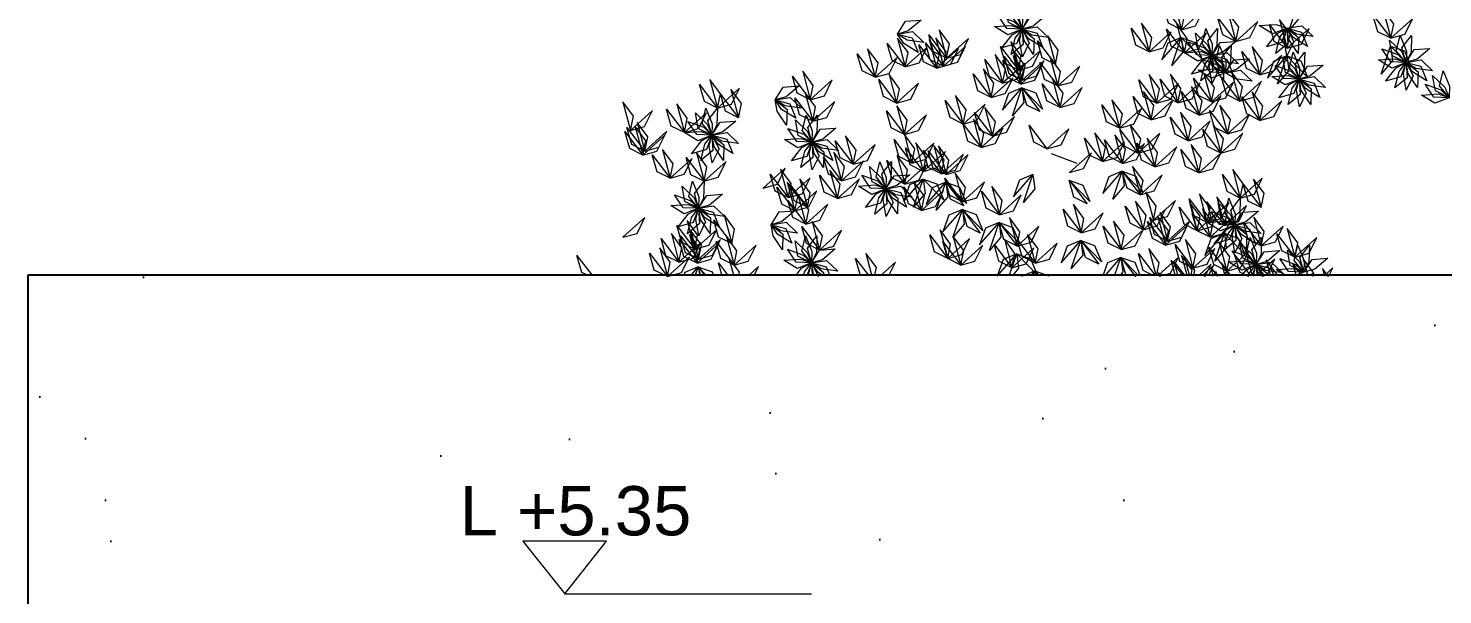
# Model space of a CAD drawing. Header units: inches. Extents: x 4350 to 28384, y -6772 to 993.
# Drawn here: x 23673.1 to 23959.5, y -1101.4 to -986.6 of the extents above; entities that cross this region are included whole.
import ezdxf

# ---------------------------------------------------------------- set-up
doc = ezdxf.new("R2010")
doc.units = ezdxf.units.IN
doc.header["$MEASUREMENT"] = 0
doc.layers.add('ARREDAMENTO', color=2, linetype='Continuous', lineweight=18)
doc.layers.add('QUOTE', color=3, linetype='Continuous', lineweight=9)
doc.layers.add('ARREDI_attrezzature', color=7, linetype='Continuous')
doc.styles.get("Standard").update_dxf_attribs({"font": 'arial.ttf'})

# ---------------------------------------------------------------- blocks, each defined once
blk = doc.blocks.new('chioma jacaranda')
at = {"layer": 'ARREDAMENTO', "linetype": 'Continuous'}
blk.add_line((14350.79, -3546.22), (14355.97, -3548.21), dxfattribs=at)
at = {"layer": 'ARREDAMENTO', "lineweight": 0}
for points in [[(14341.59, -3516.56), (14344.04, -3518.93), (14344.91, -3521.07), (14342.15, -3519.7), (14341.59, -3516.56)], [(14343.71, -3515.6), (14344.99, -3518.76), (14344.91, -3521.06), (14342.95, -3518.69), (14343.71, -3515.6)], [(14346.04, -3515.58), (14345.92, -3518.99), (14344.92, -3521.06), (14344.09, -3518.09), (14346.04, -3515.58)], [(14377.17, -3521.16), (14374.51, -3519.84), (14373.53, -3516.39), (14377.17, -3521.16)], [(14377.17, -3521.16), (14377.75, -3518.26), (14375.62, -3515.37), (14377.17, -3521.16)], [(14400.89, -3515.55), (14401.28, -3518.49), (14398.96, -3521.23), (14400.89, -3515.55)], [(14324.48, -3519.2), (14321.86, -3521.39), (14319.65, -3522.03), (14321.3, -3519.43), (14324.48, -3519.2)], [(14340.04, -3518.31), (14343.25, -3519.47), (14344.91, -3521.07), (14341.83, -3520.94), (14340.04, -3518.31)], [(14349.75, -3518.23), (14347.14, -3520.42), (14344.92, -3521.06), (14346.58, -3518.46), (14349.75, -3518.23)], [(14377.17, -3521.16), (14380.02, -3520.36), (14381.62, -3517.15), (14377.17, -3521.16)], [(14388.17, -3523.53), (14385.52, -3522.21), (14384.54, -3518.76), (14388.17, -3523.53)], [(14388.17, -3523.53), (14388.76, -3520.63), (14386.63, -3517.74), (14388.17, -3523.53)], [(14388.17, -3523.53), (14391.03, -3522.73), (14392.63, -3519.52), (14388.17, -3523.53)], [(14398.59, -3524.9), (14399.17, -3521.99), (14397.04, -3519.1), (14398.59, -3524.9)], [(14419.57, -3522.89), (14416.92, -3521.57), (14415.94, -3518.12), (14419.57, -3522.89)], [(14419.57, -3522.89), (14420.16, -3519.99), (14418.03, -3517.1), (14419.57, -3522.89)], [(14419.57, -3522.89), (14422.42, -3522.09), (14424.02, -3518.87), (14419.57, -3522.89)], [(14324.99, -3523.73), (14321.61, -3523.26), (14319.65, -3522.04), (14322.69, -3521.53), (14324.99, -3523.73)], [(14323.84, -3525.76), (14320.95, -3523.95), (14319.65, -3522.04), (14322.64, -3522.81), (14323.84, -3525.76)], [(14329.62, -3526.95), (14326.96, -3525.63), (14325.99, -3522.18), (14329.62, -3526.95)], [(14329.62, -3526.95), (14330.2, -3524.05), (14328.08, -3521.16), (14329.62, -3526.95)], [(14339.34, -3520.53), (14342.74, -3520.29), (14344.91, -3521.07), (14342.04, -3522.21), (14339.34, -3520.53)], [(14340.78, -3524.85), (14342.88, -3522.17), (14344.92, -3521.08), (14343.84, -3523.97), (14340.78, -3524.85)], [(14342.68, -3526.21), (14343.51, -3522.9), (14344.92, -3521.08), (14345.11, -3524.16), (14342.68, -3526.21)], [(14344.96, -3526.68), (14344.37, -3523.32), (14344.92, -3521.08), (14346.35, -3523.81), (14344.96, -3526.68)], [(14350.26, -3522.76), (14346.89, -3522.28), (14344.93, -3521.07), (14347.97, -3520.55), (14350.26, -3522.76)], [(14349.11, -3524.79), (14346.22, -3522.98), (14344.93, -3521.07), (14347.92, -3521.84), (14349.11, -3524.79)], [(14347.24, -3526.17), (14345.33, -3523.35), (14344.93, -3521.08), (14347.34, -3522.99), (14347.24, -3526.17)], [(14351.64, -3528.21), (14352.22, -3525.3), (14350.1, -3522.41), (14351.64, -3528.21)], [(14370.6, -3525.63), (14367.95, -3524.31), (14366.97, -3520.86), (14370.6, -3525.63)], [(14370.6, -3525.63), (14371.18, -3522.73), (14369.06, -3519.84), (14370.6, -3525.63)], [(14370.6, -3525.63), (14373.45, -3524.83), (14375.05, -3521.62), (14370.6, -3525.63)], [(14377.76, -3525.84), (14375.11, -3524.51), (14374.13, -3521.06), (14377.76, -3525.84)], [(14377.76, -3525.84), (14378.35, -3522.93), (14376.22, -3520.04), (14377.76, -3525.84)], [(14377.76, -3525.84), (14380.62, -3525.03), (14382.22, -3521.82), (14377.76, -3525.84)], [(14380.01, -3521.87), (14382.46, -3524.24), (14383.34, -3526.37), (14380.57, -3525), (14380.01, -3521.87)], [(14382.13, -3520.9), (14383.41, -3524.06), (14383.34, -3526.37), (14381.37, -3523.99), (14382.13, -3520.9)], [(14384.46, -3520.88), (14384.35, -3524.29), (14383.34, -3526.37), (14382.51, -3523.4), (14384.46, -3520.88)], [(14392.91, -3520.32), (14396.31, -3520.08), (14398.48, -3520.86), (14395.61, -3522), (14392.91, -3520.32)], [(14394.35, -3524.64), (14396.45, -3521.96), (14398.49, -3520.87), (14397.41, -3523.76), (14394.35, -3524.64)], [(14398.59, -3524.9), (14395.93, -3523.58), (14394.96, -3520.12), (14398.59, -3524.9)], [(14396.25, -3526), (14397.08, -3522.69), (14398.49, -3520.87), (14398.68, -3523.95), (14396.25, -3526)], [(14398.53, -3526.46), (14397.94, -3523.11), (14398.49, -3520.87), (14399.92, -3523.6), (14398.53, -3526.46)], [(14403.83, -3522.55), (14400.46, -3522.07), (14398.5, -3520.86), (14401.54, -3520.34), (14403.83, -3522.55)], [(14402.68, -3524.58), (14399.79, -3522.77), (14398.5, -3520.86), (14401.49, -3521.63), (14402.68, -3524.58)], [(14400.81, -3525.96), (14398.9, -3523.14), (14398.5, -3520.87), (14400.91, -3522.78), (14400.81, -3525.96)], [(14398.59, -3524.9), (14401.44, -3524.09), (14403.04, -3520.88), (14398.59, -3524.9)], [(14421.43, -3522.33), (14422.71, -3525.49), (14422.64, -3527.8), (14420.67, -3525.42), (14421.43, -3522.33)], [(14423.76, -3522.31), (14423.64, -3525.72), (14422.64, -3527.79), (14421.81, -3524.82), (14423.76, -3522.31)], [(14315.15, -3530.8), (14315.73, -3527.9), (14313.61, -3525.01), (14315.15, -3530.8)], [(14321.23, -3528.69), (14318.58, -3527.37), (14317.6, -3523.92), (14321.23, -3528.69)], [(14321.23, -3528.69), (14321.81, -3525.79), (14319.69, -3522.9), (14321.23, -3528.69)], [(14321.23, -3528.69), (14324.08, -3527.89), (14325.68, -3524.68), (14321.23, -3528.69)], [(14327.6, -3528.96), (14324.94, -3527.64), (14323.97, -3524.19), (14327.6, -3528.96)], [(14328.96, -3528.58), (14326.31, -3527.26), (14325.33, -3523.8), (14328.96, -3528.58)], [(14327.6, -3528.96), (14328.18, -3526.05), (14326.05, -3523.16), (14327.6, -3528.96)], [(14328.96, -3528.58), (14329.55, -3525.67), (14327.42, -3522.78), (14328.96, -3528.58)], [(14327.6, -3528.96), (14330.45, -3528.15), (14332.05, -3524.94), (14327.6, -3528.96)], [(14328.96, -3528.58), (14331.82, -3527.77), (14333.41, -3524.56), (14328.96, -3528.58)], [(14329.62, -3526.95), (14332.47, -3526.15), (14334.07, -3522.93), (14329.62, -3526.95)], [(14344.16, -3529.36), (14341.51, -3528.04), (14340.53, -3524.58), (14344.16, -3529.36)], [(14344.16, -3529.36), (14344.74, -3526.45), (14342.62, -3523.56), (14344.16, -3529.36)], [(14351.64, -3528.21), (14348.98, -3526.89), (14348.01, -3523.44), (14351.64, -3528.21)], [(14377.11, -3522.73), (14374.38, -3523.87), (14373.17, -3527.25), (14377.11, -3522.73)], [(14377.11, -3522.73), (14377.5, -3525.67), (14375.19, -3528.41), (14377.11, -3522.73)], [(14377.11, -3522.73), (14379.91, -3523.73), (14381.29, -3527.04), (14377.11, -3522.73)], [(14378.47, -3523.61), (14381.67, -3524.78), (14383.33, -3526.38), (14380.25, -3526.25), (14378.47, -3523.61)], [(14388.17, -3523.53), (14385.56, -3525.73), (14383.35, -3526.37), (14385, -3523.76), (14388.17, -3523.53)], [(14384.89, -3524.4), (14386.17, -3527.56), (14386.1, -3529.87), (14384.13, -3527.49), (14384.89, -3524.4)], [(14387.22, -3524.38), (14387.1, -3527.79), (14386.1, -3529.87), (14385.27, -3526.89), (14387.22, -3524.38)], [(14393.01, -3530.33), (14393.59, -3527.42), (14391.47, -3524.53), (14393.01, -3530.33)], [(14419.52, -3524.46), (14419.91, -3527.4), (14417.59, -3530.14), (14419.52, -3524.46)], [(14417.76, -3525.04), (14420.97, -3526.21), (14422.63, -3527.8), (14419.55, -3527.67), (14417.76, -3525.04)], [(14419.31, -3523.3), (14421.76, -3525.66), (14422.63, -3527.8), (14419.87, -3526.43), (14419.31, -3523.3)], [(14419.52, -3524.46), (14422.31, -3525.46), (14423.69, -3528.77), (14419.52, -3524.46)], [(14427.47, -3524.96), (14424.86, -3527.15), (14422.65, -3527.8), (14424.3, -3525.19), (14427.47, -3524.96)], [(14315.15, -3530.8), (14312.49, -3529.48), (14311.52, -3526.03), (14315.15, -3530.8)], [(14315.15, -3530.8), (14318, -3530), (14319.6, -3526.78), (14315.15, -3530.8)], [(14340.96, -3531.99), (14338.31, -3530.67), (14337.33, -3527.22), (14340.96, -3531.99)], [(14340.96, -3531.99), (14341.55, -3529.09), (14339.42, -3526.2), (14340.96, -3531.99)], [(14340.96, -3531.99), (14343.82, -3531.19), (14345.42, -3527.98), (14340.96, -3531.99)], [(14344.61, -3532.18), (14341.95, -3530.86), (14340.98, -3527.4), (14344.61, -3532.18)], [(14344.92, -3531.4), (14342.27, -3530.08), (14341.29, -3526.62), (14344.92, -3531.4)], [(14344.61, -3532.18), (14345.19, -3529.27), (14343.06, -3526.38), (14344.61, -3532.18)], [(14344.92, -3531.4), (14345.51, -3528.49), (14343.38, -3525.6), (14344.92, -3531.4)], [(14344.16, -3529.36), (14347.01, -3528.55), (14348.61, -3525.34), (14344.16, -3529.36)], [(14344.61, -3532.18), (14347.46, -3531.37), (14349.06, -3528.16), (14344.61, -3532.18)], [(14344.92, -3531.4), (14347.78, -3530.59), (14349.38, -3527.38), (14344.92, -3531.4)], [(14352.12, -3532.56), (14349.46, -3531.24), (14348.49, -3527.79), (14352.12, -3532.56)], [(14352.12, -3532.56), (14352.7, -3529.66), (14350.57, -3526.77), (14352.12, -3532.56)], [(14377.76, -3525.84), (14381.16, -3525.6), (14383.34, -3526.38), (14380.47, -3527.52), (14377.76, -3525.84)], [(14379.21, -3530.16), (14381.31, -3527.47), (14383.34, -3526.38), (14382.27, -3529.28), (14379.21, -3530.16)], [(14381.11, -3531.52), (14381.93, -3528.21), (14383.34, -3526.39), (14383.54, -3529.46), (14381.11, -3531.52)], [(14381.23, -3527.11), (14384.43, -3528.28), (14386.09, -3529.87), (14383.01, -3529.74), (14381.23, -3527.11)], [(14382.77, -3525.37), (14385.22, -3527.73), (14386.09, -3529.87), (14383.33, -3528.5), (14382.77, -3525.37)], [(14383.39, -3531.98), (14382.8, -3528.62), (14383.35, -3526.38), (14384.78, -3529.12), (14383.39, -3531.98)], [(14388.69, -3528.06), (14385.31, -3527.59), (14383.35, -3526.37), (14386.39, -3525.86), (14388.69, -3528.06)], [(14387.54, -3530.09), (14384.65, -3528.29), (14383.35, -3526.38), (14386.34, -3527.15), (14387.54, -3530.09)], [(14385.66, -3531.48), (14383.76, -3528.65), (14383.35, -3526.38), (14385.77, -3528.3), (14385.66, -3531.48)], [(14390.93, -3527.03), (14388.32, -3529.22), (14386.11, -3529.87), (14387.76, -3527.26), (14390.93, -3527.03)], [(14393.01, -3530.33), (14390.35, -3529.01), (14389.38, -3525.55), (14393.01, -3530.33)], [(14393.01, -3530.33), (14395.86, -3529.52), (14397.46, -3526.31), (14393.01, -3530.33)], [(14398.53, -3526.46), (14395.8, -3527.61), (14394.59, -3530.99), (14398.53, -3526.46)], [(14398.53, -3526.46), (14398.92, -3529.4), (14396.61, -3532.14), (14398.53, -3526.46)], [(14397.68, -3526.68), (14400.13, -3529.05), (14401, -3531.18), (14398.24, -3529.81), (14397.68, -3526.68)], [(14398.53, -3526.46), (14401.33, -3527.46), (14402.71, -3530.77), (14398.53, -3526.46)], [(14399.8, -3525.71), (14401.07, -3528.88), (14401, -3531.18), (14399.04, -3528.8), (14399.8, -3525.71)], [(14402.13, -3525.7), (14402.01, -3529.1), (14401, -3531.18), (14400.18, -3528.21), (14402.13, -3525.7)], [(14417.06, -3527.26), (14420.46, -3527.03), (14422.63, -3527.81), (14419.77, -3528.94), (14417.06, -3527.26)], [(14418.51, -3531.59), (14420.61, -3528.9), (14422.64, -3527.81), (14421.56, -3530.7), (14418.51, -3531.59)], [(14420.4, -3532.94), (14421.23, -3529.63), (14422.64, -3527.81), (14422.84, -3530.89), (14420.4, -3532.94)], [(14422.69, -3533.41), (14422.1, -3530.05), (14422.65, -3527.81), (14424.07, -3530.54), (14422.69, -3533.41)], [(14427.99, -3529.49), (14424.61, -3529.02), (14422.65, -3527.8), (14425.69, -3527.29), (14427.99, -3529.49)], [(14426.84, -3531.52), (14423.95, -3529.71), (14422.65, -3527.81), (14425.64, -3528.57), (14426.84, -3531.52)], [(14424.96, -3532.9), (14423.06, -3530.08), (14422.65, -3527.81), (14425.07, -3529.72), (14424.96, -3532.9)], [(14302.02, -3535.37), (14299.37, -3534.05), (14298.39, -3530.6), (14302.02, -3535.37)], [(14302.02, -3535.37), (14302.61, -3532.47), (14300.48, -3529.58), (14302.02, -3535.37)], [(14319.49, -3536.04), (14320.07, -3533.13), (14317.95, -3530.24), (14319.49, -3536.04)], [(14338.61, -3534.91), (14335.95, -3533.58), (14334.98, -3530.13), (14338.61, -3534.91)], [(14338.61, -3534.91), (14339.19, -3532), (14337.07, -3529.11), (14338.61, -3534.91)], [(14338.61, -3534.91), (14341.46, -3534.1), (14343.06, -3530.89), (14338.61, -3534.91)], [(14352.12, -3532.56), (14354.97, -3531.76), (14356.57, -3528.54), (14352.12, -3532.56)], [(14372.14, -3536.06), (14372.72, -3533.16), (14370.6, -3530.27), (14372.14, -3536.06)], [(14376.46, -3535.95), (14377.05, -3533.05), (14374.92, -3530.16), (14376.46, -3535.95)], [(14383.26, -3535.78), (14380.61, -3534.46), (14379.63, -3531.01), (14383.26, -3535.78)], [(14380.52, -3529.33), (14383.92, -3529.1), (14386.09, -3529.88), (14383.23, -3531.01), (14380.52, -3529.33)], [(14383.26, -3535.78), (14383.85, -3532.88), (14381.72, -3529.99), (14383.26, -3535.78)], [(14388.92, -3535.61), (14386.26, -3534.29), (14385.29, -3530.83), (14388.92, -3535.61)], [(14391.45, -3531.56), (14388.07, -3531.09), (14386.11, -3529.87), (14389.15, -3529.36), (14391.45, -3531.56)], [(14388.92, -3535.61), (14389.5, -3532.7), (14387.38, -3529.81), (14388.92, -3535.61)], [(14395.43, -3530.65), (14398.83, -3530.41), (14401, -3531.19), (14398.13, -3532.33), (14395.43, -3530.65)], [(14396.13, -3528.42), (14399.33, -3529.59), (14401, -3531.19), (14397.92, -3531.06), (14396.13, -3528.42)], [(14405.84, -3528.35), (14403.23, -3530.54), (14401.01, -3531.18), (14402.66, -3528.58), (14405.84, -3528.35)], [(14406.35, -3532.88), (14402.98, -3532.4), (14401.02, -3531.19), (14404.06, -3530.67), (14406.35, -3532.88)], [(14428.02, -3530.43), (14430.47, -3532.8), (14431.35, -3534.94), (14428.58, -3533.56), (14428.02, -3530.43)], [(14430.14, -3529.47), (14431.42, -3532.63), (14431.35, -3534.93), (14429.38, -3532.56), (14430.14, -3529.47)], [(14283.22, -3537.05), (14280.57, -3535.73), (14279.59, -3532.27), (14283.22, -3537.05)], [(14283.22, -3537.05), (14283.81, -3534.14), (14281.68, -3531.25), (14283.22, -3537.05)], [(14283.22, -3537.05), (14286.08, -3536.24), (14287.68, -3533.03), (14283.22, -3537.05)], [(14287.47, -3538.99), (14288.06, -3536.09), (14285.93, -3533.2), (14287.47, -3538.99)], [(14299.73, -3532.54), (14297.11, -3534.74), (14294.9, -3535.38), (14296.55, -3532.77), (14299.73, -3532.54)], [(14302.5, -3539.72), (14303.09, -3536.82), (14300.96, -3533.93), (14302.5, -3539.72)], [(14302.02, -3535.37), (14304.87, -3534.57), (14306.47, -3531.35), (14302.02, -3535.37)], [(14319.49, -3536.04), (14316.83, -3534.72), (14315.86, -3531.27), (14319.49, -3536.04)], [(14319.49, -3536.04), (14322.34, -3535.23), (14323.94, -3532.02), (14319.49, -3536.04)], [(14344.87, -3532.96), (14342.13, -3534.11), (14340.93, -3537.49), (14344.87, -3532.96)], [(14344.87, -3532.96), (14345.26, -3535.9), (14342.95, -3538.64), (14344.87, -3532.96)], [(14348.5, -3537.74), (14345.85, -3536.42), (14344.87, -3532.96), (14348.5, -3537.74)], [(14344.87, -3532.96), (14347.66, -3533.96), (14349.04, -3537.27), (14344.87, -3532.96)], [(14352.6, -3536.91), (14349.94, -3535.59), (14348.97, -3532.14), (14352.6, -3536.91)], [(14352.6, -3536.91), (14353.18, -3534.01), (14351.05, -3531.12), (14352.6, -3536.91)], [(14352.6, -3536.91), (14355.45, -3536.11), (14357.05, -3532.89), (14352.6, -3536.91)], [(14372.14, -3536.06), (14369.49, -3534.74), (14368.51, -3531.29), (14372.14, -3536.06)], [(14371, -3539.44), (14371.58, -3536.54), (14369.46, -3533.65), (14371, -3539.44)], [(14372.14, -3536.06), (14374.99, -3535.26), (14376.59, -3532.04), (14372.14, -3536.06)], [(14376.46, -3535.95), (14373.81, -3534.63), (14372.83, -3531.18), (14376.46, -3535.95)], [(14376.46, -3535.95), (14379.32, -3535.15), (14380.92, -3531.94), (14376.46, -3535.95)], [(14380.76, -3538.48), (14378.11, -3537.15), (14377.13, -3533.7), (14380.76, -3538.48)], [(14380.76, -3538.48), (14381.35, -3535.57), (14379.22, -3532.68), (14380.76, -3538.48)], [(14383.26, -3535.78), (14386.12, -3534.98), (14387.71, -3531.76), (14383.26, -3535.78)], [(14388.92, -3535.61), (14391.77, -3534.8), (14393.37, -3531.59), (14388.92, -3535.61)], [(14393.04, -3539.56), (14393.62, -3536.65), (14391.5, -3533.76), (14393.04, -3539.56)], [(14396.87, -3534.97), (14398.97, -3532.29), (14401, -3531.2), (14399.93, -3534.09), (14396.87, -3534.97)], [(14398.77, -3536.33), (14399.59, -3533.02), (14401.01, -3531.2), (14401.2, -3534.27), (14398.77, -3536.33)], [(14401.05, -3536.79), (14400.46, -3533.44), (14401.01, -3531.2), (14402.44, -3533.93), (14401.05, -3536.79)], [(14403.33, -3536.29), (14401.42, -3533.46), (14401.01, -3531.19), (14403.43, -3533.11), (14403.33, -3536.29)], [(14405.2, -3534.9), (14402.31, -3533.1), (14401.02, -3531.19), (14404, -3531.96), (14405.2, -3534.9)], [(14426.48, -3532.18), (14429.68, -3533.34), (14431.34, -3534.94), (14428.26, -3534.81), (14426.48, -3532.18)], [(14265.62, -3541.57), (14266.21, -3538.66), (14264.08, -3535.77), (14265.62, -3541.57)], [(14276.53, -3542), (14277.11, -3539.09), (14274.98, -3536.2), (14276.53, -3542)], [(14287.47, -3538.99), (14284.82, -3537.67), (14283.84, -3534.22), (14287.47, -3538.99)], [(14300.24, -3537.08), (14296.86, -3536.6), (14294.9, -3535.38), (14297.94, -3534.87), (14300.24, -3537.08)], [(14299.09, -3539.1), (14296.2, -3537.3), (14294.9, -3535.39), (14297.89, -3536.16), (14299.09, -3539.1)], [(14297.22, -3540.49), (14295.31, -3537.66), (14294.9, -3535.39), (14297.32, -3537.31), (14297.22, -3540.49)], [(14302.5, -3539.72), (14299.85, -3538.4), (14298.87, -3534.95), (14302.5, -3539.72)], [(14302.5, -3539.72), (14305.35, -3538.92), (14306.95, -3535.7), (14302.5, -3539.72)], [(14321.06, -3542.4), (14321.64, -3539.5), (14319.51, -3536.61), (14321.06, -3542.4)], [(14332.96, -3540.28), (14330.31, -3538.96), (14329.33, -3535.51), (14332.96, -3540.28)], [(14332.96, -3540.28), (14333.55, -3537.37), (14331.42, -3534.48), (14332.96, -3540.28)], [(14332.96, -3540.28), (14335.81, -3539.47), (14337.41, -3536.26), (14332.96, -3540.28)], [(14364.64, -3541.14), (14361.98, -3539.82), (14361.01, -3536.36), (14364.64, -3541.14)], [(14364.64, -3541.14), (14365.22, -3538.23), (14363.09, -3535.34), (14364.64, -3541.14)], [(14371, -3539.44), (14368.34, -3538.12), (14367.37, -3534.67), (14371, -3539.44)], [(14371, -3539.44), (14373.85, -3538.64), (14375.45, -3535.43), (14371, -3539.44)], [(14380.76, -3538.48), (14383.61, -3537.67), (14385.21, -3534.46), (14380.76, -3538.48)], [(14386.5, -3542.28), (14387.09, -3539.37), (14384.96, -3536.48), (14386.5, -3542.28)], [(14386.5, -3542.28), (14387.09, -3539.37), (14384.96, -3536.48), (14386.5, -3542.28)], [(14393.04, -3539.56), (14390.39, -3538.24), (14389.41, -3534.78), (14393.04, -3539.56)], [(14393.04, -3539.56), (14395.89, -3538.75), (14397.49, -3535.54), (14393.04, -3539.56)], [(14425.77, -3534.4), (14429.17, -3534.16), (14431.34, -3534.94), (14428.48, -3536.08), (14425.77, -3534.4)], [(14265.62, -3541.57), (14268.47, -3540.76), (14270.07, -3537.55), (14265.62, -3541.57)], [(14276.53, -3542), (14273.87, -3540.68), (14272.89, -3537.23), (14276.53, -3542)], [(14276.53, -3542), (14279.38, -3541.19), (14280.98, -3537.98), (14276.53, -3542)], [(14278.77, -3538.03), (14281.22, -3540.4), (14282.1, -3542.54), (14279.33, -3541.17), (14278.77, -3538.03)], [(14280.89, -3537.07), (14282.17, -3540.23), (14282.1, -3542.53), (14280.13, -3540.16), (14280.89, -3537.07)], [(14283.22, -3537.05), (14283.11, -3540.46), (14282.1, -3542.53), (14281.27, -3539.56), (14283.22, -3537.05)], [(14299.03, -3539.45), (14301.48, -3541.82), (14302.35, -3543.95), (14299.59, -3542.58), (14299.03, -3539.45)], [(14301.15, -3538.49), (14302.42, -3541.65), (14302.35, -3543.95), (14300.38, -3541.58), (14301.15, -3538.49)], [(14303.48, -3538.47), (14303.36, -3541.87), (14302.35, -3543.95), (14301.52, -3540.98), (14303.48, -3538.47)], [(14321.06, -3542.4), (14318.4, -3541.08), (14317.42, -3537.63), (14321.06, -3542.4)], [(14321.06, -3542.4), (14323.91, -3541.6), (14325.51, -3538.39), (14321.06, -3542.4)], [(14336.59, -3545.05), (14337.18, -3542.15), (14335.05, -3539.26), (14336.59, -3545.05)], [(14338.91, -3542.75), (14336.25, -3541.42), (14335.28, -3537.97), (14338.91, -3542.75)], [(14338.91, -3542.75), (14339.49, -3539.84), (14337.37, -3536.95), (14338.91, -3542.75)], [(14338.91, -3542.75), (14341.76, -3541.94), (14343.36, -3538.73), (14338.91, -3542.75)], [(14364.64, -3541.14), (14367.49, -3540.33), (14369.09, -3537.12), (14364.64, -3541.14)], [(14378.53, -3543.66), (14375.88, -3542.34), (14374.9, -3538.88), (14378.53, -3543.66)], [(14378.53, -3543.66), (14379.11, -3540.75), (14376.99, -3537.86), (14378.53, -3543.66)], [(14378.53, -3543.66), (14381.38, -3542.85), (14382.98, -3539.64), (14378.53, -3543.66)], [(14386.5, -3542.28), (14383.85, -3540.96), (14382.87, -3537.51), (14386.5, -3542.28)], [(14386.5, -3542.28), (14383.85, -3540.96), (14382.87, -3537.51), (14386.5, -3542.28)], [(14386.5, -3542.28), (14389.36, -3541.47), (14390.95, -3538.26), (14386.5, -3542.28)], [(14386.5, -3542.28), (14389.36, -3541.47), (14390.95, -3538.26), (14386.5, -3542.28)], [(14268.1, -3546.58), (14265.45, -3545.25), (14264.47, -3541.8), (14268.1, -3546.58)], [(14268.51, -3545.77), (14265.85, -3544.45), (14264.88, -3541), (14268.51, -3545.77)], [(14268.1, -3546.58), (14268.69, -3543.67), (14266.56, -3540.78), (14268.1, -3546.58)], [(14268.51, -3545.77), (14269.09, -3542.86), (14266.96, -3539.97), (14268.51, -3545.77)], [(14268.51, -3545.77), (14271.36, -3544.96), (14272.96, -3541.75), (14268.51, -3545.77)], [(14276.53, -3542), (14279.93, -3541.76), (14282.1, -3542.54), (14279.23, -3543.68), (14276.53, -3542)], [(14277.23, -3539.78), (14280.43, -3540.94), (14282.1, -3542.54), (14279.01, -3542.41), (14277.23, -3539.78)], [(14286.94, -3539.7), (14284.32, -3541.89), (14282.11, -3542.53), (14283.76, -3539.93), (14286.94, -3539.7)], [(14287.45, -3544.23), (14284.07, -3543.75), (14282.11, -3542.54), (14285.15, -3542.02), (14287.45, -3544.23)], [(14297.48, -3541.2), (14300.68, -3542.36), (14302.35, -3543.96), (14299.27, -3543.83), (14297.48, -3541.2)], [(14307.19, -3541.12), (14304.58, -3543.31), (14302.36, -3543.95), (14304.01, -3541.35), (14307.19, -3541.12)], [(14322.6, -3548.2), (14323.18, -3545.29), (14321.06, -3542.4), (14322.6, -3548.2)], [(14336.59, -3545.05), (14333.94, -3543.73), (14332.96, -3540.28), (14336.59, -3545.05)], [(14336.59, -3545.05), (14339.44, -3544.25), (14341.04, -3541.04), (14336.59, -3545.05)], [(14349.93, -3545.3), (14347.27, -3543.98), (14346.3, -3540.53), (14349.93, -3545.3)], [(14349.93, -3545.3), (14352.78, -3544.49), (14354.38, -3541.28), (14349.93, -3545.3)], [(14361.19, -3547.88), (14361.78, -3544.97), (14359.65, -3542.08), (14361.19, -3547.88)], [(14365.22, -3548.27), (14365.81, -3545.36), (14363.68, -3542.47), (14365.22, -3548.27)], [(14368.34, -3546.18), (14365.69, -3544.86), (14364.71, -3541.41), (14368.34, -3546.18)], [(14368.34, -3546.18), (14368.93, -3543.27), (14366.8, -3540.38), (14368.34, -3546.18)], [(14368.34, -3546.18), (14371.2, -3545.37), (14372.8, -3542.16), (14368.34, -3546.18)], [(14385.11, -3546.18), (14382.45, -3544.85), (14381.48, -3541.4), (14385.11, -3546.18)], [(14385.11, -3546.18), (14385.69, -3543.27), (14383.56, -3540.38), (14385.11, -3546.18)], [(14385.11, -3546.18), (14387.96, -3545.37), (14389.56, -3542.16), (14385.11, -3546.18)], [(14268.1, -3546.58), (14270.95, -3545.77), (14272.55, -3542.56), (14268.1, -3546.58)], [(14277.97, -3546.32), (14280.07, -3543.64), (14282.1, -3542.55), (14281.03, -3545.44), (14277.97, -3546.32)], [(14279.87, -3547.68), (14280.69, -3544.37), (14282.1, -3542.55), (14282.3, -3545.63), (14279.87, -3547.68)], [(14282.15, -3548.15), (14281.56, -3544.79), (14282.11, -3542.55), (14283.54, -3545.28), (14282.15, -3548.15)], [(14286.3, -3546.26), (14283.41, -3544.45), (14282.11, -3542.54), (14285.1, -3543.31), (14286.3, -3546.26)], [(14284.43, -3547.64), (14282.52, -3544.82), (14282.11, -3542.55), (14284.53, -3544.46), (14284.43, -3547.64)], [(14296.78, -3543.42), (14300.18, -3543.18), (14302.35, -3543.96), (14299.48, -3545.1), (14296.78, -3543.42)], [(14298.22, -3547.74), (14300.32, -3545.06), (14302.35, -3543.97), (14301.28, -3546.86), (14298.22, -3547.74)], [(14300.12, -3549.1), (14300.94, -3545.79), (14302.36, -3543.97), (14302.55, -3547.05), (14300.12, -3549.1)], [(14302.4, -3549.56), (14301.81, -3546.21), (14302.36, -3543.97), (14303.79, -3546.7), (14302.4, -3549.56)], [(14304.68, -3549.06), (14302.77, -3546.23), (14302.36, -3543.96), (14304.78, -3545.88), (14304.68, -3549.06)], [(14307.7, -3545.65), (14304.33, -3545.17), (14302.37, -3543.96), (14305.41, -3543.44), (14307.7, -3545.65)], [(14306.55, -3547.67), (14303.66, -3545.87), (14302.37, -3543.96), (14305.35, -3544.73), (14306.55, -3547.67)], [(14310.72, -3548.44), (14308.06, -3547.12), (14307.08, -3543.67), (14310.72, -3548.44)], [(14310.72, -3548.44), (14311.3, -3545.54), (14309.17, -3542.65), (14310.72, -3548.44)], [(14310.72, -3548.44), (14313.57, -3547.64), (14315.17, -3544.42), (14310.72, -3548.44)], [(14322.6, -3548.2), (14319.94, -3546.88), (14318.97, -3543.43), (14322.6, -3548.2)], [(14324.9, -3549.87), (14322.25, -3548.55), (14321.27, -3545.1), (14324.9, -3549.87)], [(14322.6, -3548.2), (14325.45, -3547.39), (14327.05, -3544.18), (14322.6, -3548.2)], [(14324.9, -3549.87), (14325.49, -3546.96), (14323.36, -3544.07), (14324.9, -3549.87)], [(14328.56, -3550.4), (14329.15, -3547.5), (14327.02, -3544.61), (14328.56, -3550.4)], [(14329.5, -3550.49), (14330.08, -3547.59), (14327.96, -3544.7), (14329.5, -3550.49)], [(14361.19, -3547.88), (14358.54, -3546.56), (14357.56, -3543.11), (14361.19, -3547.88)], [(14361.19, -3547.88), (14364.05, -3547.07), (14365.65, -3543.86), (14361.19, -3547.88)], [(14365.22, -3548.27), (14362.57, -3546.95), (14361.59, -3543.5), (14365.22, -3548.27)], [(14365.22, -3548.27), (14368.08, -3547.46), (14369.68, -3544.25), (14365.22, -3548.27)], [(14371.74, -3548.93), (14369.09, -3547.61), (14368.11, -3544.16), (14371.74, -3548.93)], [(14371.74, -3548.93), (14372.33, -3546.03), (14370.2, -3543.14), (14371.74, -3548.93)], [(14371.74, -3548.93), (14374.6, -3548.13), (14376.2, -3544.91), (14371.74, -3548.93)], [(14380.65, -3550.19), (14381.24, -3547.29), (14379.11, -3544.4), (14380.65, -3550.19)], [(14273.64, -3551.27), (14270.99, -3549.95), (14270.01, -3546.5), (14273.64, -3551.27)], [(14273.64, -3551.27), (14274.23, -3548.36), (14272.1, -3545.47), (14273.64, -3551.27)], [(14273.64, -3551.27), (14276.5, -3550.46), (14278.1, -3547.25), (14273.64, -3551.27)], [(14280.51, -3551.87), (14277.85, -3550.55), (14276.88, -3547.09), (14280.51, -3551.87)], [(14280.51, -3551.87), (14281.09, -3548.96), (14278.97, -3546.07), (14280.51, -3551.87)], [(14280.51, -3551.87), (14283.36, -3551.06), (14284.96, -3547.85), (14280.51, -3551.87)], [(14308.33, -3551.78), (14305.67, -3550.46), (14304.7, -3547), (14308.33, -3551.78)], [(14308.33, -3551.78), (14308.91, -3548.87), (14306.78, -3545.98), (14308.33, -3551.78)], [(14308.33, -3551.78), (14311.18, -3550.97), (14312.78, -3547.76), (14308.33, -3551.78)], [(14316.11, -3547.92), (14317.39, -3551.08), (14317.32, -3553.39), (14315.35, -3551.01), (14316.11, -3547.92)], [(14318.44, -3547.9), (14318.33, -3551.31), (14317.32, -3553.38), (14316.49, -3550.41), (14318.44, -3547.9)], [(14321.14, -3552.47), (14318.49, -3551.15), (14317.51, -3547.7), (14321.14, -3552.47)], [(14321.14, -3552.47), (14321.72, -3549.56), (14319.6, -3546.67), (14321.14, -3552.47)], [(14324.9, -3549.87), (14327.76, -3549.06), (14329.36, -3545.85), (14324.9, -3549.87)], [(14328.56, -3550.4), (14325.91, -3549.08), (14324.93, -3545.63), (14328.56, -3550.4)], [(14329.5, -3550.49), (14326.84, -3549.17), (14325.87, -3545.72), (14329.5, -3550.49)], [(14328.56, -3550.4), (14331.41, -3549.6), (14333.01, -3546.38), (14328.56, -3550.4)], [(14329.5, -3550.49), (14332.35, -3549.69), (14333.95, -3546.48), (14329.5, -3550.49)], [(14354.47, -3550.1), (14357.32, -3549.29), (14358.92, -3546.08), (14354.47, -3550.1)], [(14380.65, -3550.19), (14378, -3548.87), (14377.02, -3545.42), (14380.65, -3550.19)], [(14380.65, -3550.19), (14383.51, -3549.39), (14385.11, -3546.18), (14380.65, -3550.19)], [(14292.49, -3553.25), (14295.35, -3552.44), (14296.95, -3549.23), (14292.49, -3553.25)], [(14297.53, -3555.2), (14294.88, -3553.88), (14293.9, -3550.43), (14297.53, -3555.2)], [(14297.53, -3555.2), (14298.11, -3552.3), (14295.99, -3549.41), (14297.53, -3555.2)], [(14307.51, -3555.4), (14304.85, -3554.08), (14303.88, -3550.63), (14307.51, -3555.4)], [(14307.51, -3555.4), (14308.09, -3552.49), (14305.96, -3549.6), (14307.51, -3555.4)], [(14312.45, -3550.63), (14315.65, -3551.8), (14317.32, -3553.39), (14314.23, -3553.26), (14312.45, -3550.63)], [(14313.99, -3548.89), (14316.44, -3551.25), (14317.32, -3553.39), (14314.55, -3552.02), (14313.99, -3548.89)], [(14322.16, -3550.55), (14319.54, -3552.74), (14317.33, -3553.39), (14318.98, -3550.78), (14322.16, -3550.55)], [(14321.14, -3552.47), (14323.99, -3551.66), (14325.59, -3548.45), (14321.14, -3552.47)], [(14332.86, -3556.03), (14333.45, -3553.13), (14331.32, -3550.24), (14332.86, -3556.03)], [(14332.86, -3556.03), (14333.45, -3553.13), (14331.32, -3550.24), (14332.86, -3556.03)], [(14347.1, -3550.48), (14344.36, -3551.62), (14343.16, -3555), (14347.1, -3550.48)], [(14347.1, -3550.48), (14347.49, -3553.41), (14345.17, -3556.16), (14347.1, -3550.48)], [(14365.17, -3549.84), (14362.43, -3550.98), (14361.23, -3554.36), (14365.17, -3549.84)], [(14365.17, -3549.84), (14365.56, -3552.78), (14363.24, -3555.52), (14365.17, -3549.84)], [(14368.8, -3554.61), (14366.15, -3553.29), (14365.17, -3549.84), (14368.8, -3554.61)], [(14365.17, -3549.84), (14367.96, -3550.83), (14369.34, -3554.14), (14365.17, -3549.84)], [(14368.8, -3554.61), (14366.15, -3553.29), (14365.17, -3549.84), (14368.8, -3554.61)], [(14368.8, -3554.61), (14369.39, -3551.7), (14367.26, -3548.81), (14368.8, -3554.61)], [(14368.8, -3554.61), (14371.65, -3553.8), (14373.25, -3550.59), (14368.8, -3554.61)], [(14389.08, -3555.27), (14386.42, -3553.95), (14385.45, -3550.5), (14389.08, -3555.27)], [(14389.08, -3555.27), (14389.66, -3552.37), (14387.54, -3549.48), (14389.08, -3555.27)], [(14276.06, -3552.85), (14278.51, -3555.22), (14279.38, -3557.36), (14276.62, -3555.98), (14276.06, -3552.85)], [(14278.18, -3551.89), (14279.45, -3555.05), (14279.38, -3557.35), (14277.42, -3554.98), (14278.18, -3551.89)], [(14280.51, -3551.87), (14280.39, -3555.27), (14279.39, -3557.35), (14278.56, -3554.38), (14280.51, -3551.87)], [(14298.89, -3557.85), (14296.23, -3556.53), (14295.26, -3553.08), (14298.89, -3557.85)], [(14298.89, -3557.85), (14299.47, -3554.94), (14297.34, -3552.05), (14298.89, -3557.85)], [(14297.53, -3555.2), (14300.38, -3554.4), (14301.98, -3551.19), (14297.53, -3555.2)], [(14301.44, -3557.15), (14298.78, -3555.83), (14297.81, -3552.38), (14301.44, -3557.15)], [(14298.89, -3557.85), (14301.74, -3557.04), (14303.34, -3553.83), (14298.89, -3557.85)], [(14301.44, -3557.15), (14302.02, -3554.24), (14299.89, -3551.35), (14301.44, -3557.15)], [(14307.51, -3555.4), (14310.36, -3554.59), (14311.96, -3551.38), (14307.51, -3555.4)], [(14311.75, -3552.85), (14315.15, -3552.62), (14317.32, -3553.4), (14314.45, -3554.53), (14311.75, -3552.85)], [(14313.19, -3557.18), (14315.29, -3554.49), (14317.32, -3553.4), (14316.25, -3556.29), (14313.19, -3557.18)], [(14315.09, -3558.53), (14315.91, -3555.23), (14317.32, -3553.4), (14317.52, -3556.48), (14315.09, -3558.53)], [(14317.37, -3559), (14316.78, -3555.64), (14317.33, -3553.4), (14318.76, -3556.13), (14317.37, -3559)], [(14322.67, -3555.08), (14319.29, -3554.61), (14317.33, -3553.39), (14320.37, -3552.88), (14322.67, -3555.08)], [(14321.52, -3557.11), (14318.63, -3555.3), (14317.33, -3553.4), (14320.32, -3554.16), (14321.52, -3557.11)], [(14319.65, -3558.5), (14317.74, -3555.67), (14317.33, -3553.4), (14319.75, -3555.31), (14319.65, -3558.5)], [(14324.53, -3557.8), (14321.88, -3556.48), (14320.9, -3553.03), (14324.53, -3557.8)], [(14324.85, -3551.44), (14322.11, -3552.58), (14320.91, -3555.96), (14324.85, -3551.44)], [(14324.85, -3551.44), (14325.24, -3554.38), (14322.92, -3557.12), (14324.85, -3551.44)], [(14324.53, -3557.8), (14325.12, -3554.9), (14322.99, -3552.01), (14324.53, -3557.8)], [(14324.53, -3557.8), (14327.38, -3557), (14328.98, -3553.78), (14324.53, -3557.8)], [(14324.85, -3551.44), (14327.64, -3552.43), (14329.02, -3555.74), (14324.85, -3551.44)], [(14329.45, -3552.06), (14326.71, -3553.2), (14325.5, -3556.58), (14329.45, -3552.06)], [(14329.45, -3552.06), (14329.84, -3555), (14327.52, -3557.74), (14329.45, -3552.06)], [(14332.86, -3556.03), (14330.21, -3554.71), (14329.23, -3551.26), (14332.86, -3556.03)], [(14332.86, -3556.03), (14330.21, -3554.71), (14329.23, -3551.26), (14332.86, -3556.03)], [(14333.08, -3556.84), (14330.42, -3555.51), (14329.45, -3552.06), (14333.08, -3556.84)], [(14329.45, -3552.06), (14332.24, -3553.06), (14333.62, -3556.37), (14329.45, -3552.06)], [(14332.86, -3556.03), (14335.71, -3555.23), (14337.31, -3552.01), (14332.86, -3556.03)], [(14332.86, -3556.03), (14335.71, -3555.23), (14337.31, -3552.01), (14332.86, -3556.03)], [(14340.29, -3558.67), (14337.63, -3557.35), (14336.66, -3553.9), (14340.29, -3558.67)], [(14340.29, -3558.67), (14340.87, -3555.77), (14338.75, -3552.88), (14340.29, -3558.67)], [(14358.05, -3556.44), (14355.4, -3555.12), (14354.42, -3551.67), (14358.05, -3556.44)], [(14354.42, -3551.67), (14357.21, -3552.66), (14358.59, -3555.98), (14354.42, -3551.67)], [(14389.08, -3555.27), (14391.93, -3554.47), (14393.53, -3551.25), (14389.08, -3555.27)], [(14393.33, -3557.22), (14390.67, -3555.9), (14389.69, -3552.44), (14393.33, -3557.22)], [(14393.33, -3557.22), (14393.91, -3554.31), (14391.78, -3551.42), (14393.33, -3557.22)], [(14273.81, -3556.82), (14277.21, -3556.58), (14279.38, -3557.36), (14276.51, -3558.5), (14273.81, -3556.82)], [(14274.51, -3554.6), (14277.71, -3555.76), (14279.38, -3557.36), (14276.3, -3557.23), (14274.51, -3554.6)], [(14284.22, -3554.52), (14281.61, -3556.71), (14279.39, -3557.35), (14281.05, -3554.75), (14284.22, -3554.52)], [(14301.1, -3560.55), (14298.45, -3559.23), (14297.47, -3555.78), (14301.1, -3560.55)], [(14301.1, -3560.55), (14301.69, -3557.65), (14299.56, -3554.76), (14301.1, -3560.55)], [(14301.1, -3560.55), (14303.96, -3559.75), (14305.56, -3556.53), (14301.1, -3560.55)], [(14340.29, -3558.67), (14343.14, -3557.87), (14344.74, -3554.65), (14340.29, -3558.67)], [(14356.83, -3562.32), (14357.41, -3559.41), (14355.29, -3556.52), (14356.83, -3562.32)], [(14369.41, -3561.72), (14369.99, -3558.81), (14367.87, -3555.92), (14369.41, -3561.72)], [(14371.47, -3559.79), (14372.06, -3556.89), (14369.93, -3554), (14371.47, -3559.79)], [(14371.47, -3559.79), (14374.33, -3558.99), (14375.93, -3555.77), (14371.47, -3559.79)], [(14382.38, -3560.22), (14379.72, -3558.9), (14378.75, -3555.45), (14382.38, -3560.22)], [(14380.34, -3561.89), (14380.93, -3558.98), (14378.8, -3556.09), (14380.34, -3561.89)], [(14382.38, -3560.22), (14382.96, -3557.32), (14380.84, -3554.43), (14382.38, -3560.22)], [(14385.9, -3560.83), (14383.25, -3559.51), (14382.27, -3556.06), (14385.9, -3560.83)], [(14382.38, -3560.22), (14385.23, -3559.42), (14386.83, -3556.21), (14382.38, -3560.22)], [(14385.9, -3560.83), (14386.48, -3557.93), (14384.36, -3555.04), (14385.9, -3560.83)], [(14384.63, -3556.26), (14387.08, -3558.63), (14387.95, -3560.76), (14385.19, -3559.39), (14384.63, -3556.26)], [(14385.9, -3560.83), (14388.75, -3560.03), (14390.35, -3556.81), (14385.9, -3560.83)], [(14386.75, -3555.29), (14388.02, -3558.45), (14387.95, -3560.76), (14385.99, -3558.38), (14386.75, -3555.29)], [(14389.08, -3555.27), (14388.96, -3558.68), (14387.95, -3560.76), (14387.13, -3557.79), (14389.08, -3555.27)], [(14264.09, -3563.24), (14266.94, -3562.44), (14268.54, -3559.22), (14264.09, -3563.24)], [(14275.25, -3561.14), (14277.35, -3558.46), (14279.38, -3557.37), (14278.31, -3560.26), (14275.25, -3561.14)], [(14277.15, -3562.5), (14277.97, -3559.19), (14279.39, -3557.37), (14279.58, -3560.45), (14277.15, -3562.5)], [(14279.43, -3562.96), (14278.84, -3559.61), (14279.39, -3557.37), (14280.82, -3560.1), (14279.43, -3562.96)], [(14284.73, -3559.05), (14281.36, -3558.57), (14279.4, -3557.36), (14282.44, -3556.84), (14284.73, -3559.05)], [(14283.58, -3561.08), (14280.69, -3559.27), (14279.4, -3557.36), (14282.38, -3558.13), (14283.58, -3561.08)], [(14281.71, -3562.46), (14279.8, -3559.64), (14279.4, -3557.37), (14281.81, -3559.28), (14281.71, -3562.46)], [(14286.11, -3564.5), (14286.69, -3561.59), (14284.57, -3558.7), (14286.11, -3564.5)], [(14298.89, -3557.85), (14296.28, -3560.04), (14294.06, -3560.68), (14295.71, -3558.08), (14298.89, -3557.85)], [(14332.81, -3557.6), (14330.07, -3558.74), (14328.87, -3562.12), (14332.81, -3557.6)], [(14332.81, -3557.6), (14333.2, -3560.54), (14330.88, -3563.28), (14332.81, -3557.6)], [(14336.44, -3562.37), (14333.79, -3561.05), (14332.81, -3557.6), (14336.44, -3562.37)], [(14332.81, -3557.6), (14335.6, -3558.6), (14336.98, -3561.91), (14332.81, -3557.6)], [(14343.87, -3565.02), (14344.45, -3562.11), (14342.32, -3559.22), (14343.87, -3565.02)], [(14356.83, -3562.32), (14354.17, -3561), (14353.2, -3557.55), (14356.83, -3562.32)], [(14356.83, -3562.32), (14359.68, -3561.51), (14361.28, -3558.3), (14356.83, -3562.32)], [(14369.41, -3561.72), (14366.75, -3560.4), (14365.78, -3556.94), (14369.41, -3561.72)], [(14369.41, -3561.72), (14372.26, -3560.91), (14373.86, -3557.7), (14369.41, -3561.72)], [(14374.36, -3564), (14371.71, -3562.67), (14370.73, -3559.22), (14374.36, -3564)], [(14373.95, -3564.8), (14374.54, -3561.89), (14372.41, -3559), (14373.95, -3564.8)], [(14374.36, -3564), (14374.94, -3561.09), (14372.82, -3558.2), (14374.36, -3564)], [(14380.34, -3561.89), (14377.69, -3560.56), (14376.71, -3557.11), (14380.34, -3561.89)], [(14383, -3563.21), (14380.34, -3561.89), (14379.36, -3558.43), (14383, -3563.21)], [(14380.34, -3561.89), (14383.19, -3561.08), (14384.79, -3557.87), (14380.34, -3561.89)], [(14383, -3563.21), (14383.58, -3560.3), (14381.45, -3557.41), (14383, -3563.21)], [(14383, -3563.21), (14385.85, -3562.4), (14387.45, -3559.19), (14383, -3563.21)], [(14383.08, -3558), (14386.28, -3559.17), (14387.95, -3560.76), (14384.87, -3560.64), (14383.08, -3558)], [(14392.79, -3557.92), (14390.18, -3560.11), (14387.96, -3560.76), (14389.61, -3558.15), (14392.79, -3557.92)], [(14393.33, -3564.98), (14393.92, -3562.07), (14391.79, -3559.18), (14393.33, -3564.98)], [(14275.43, -3568.28), (14276.02, -3565.38), (14273.89, -3562.49), (14275.43, -3568.28)], [(14278.63, -3565.65), (14275.98, -3564.32), (14275, -3560.87), (14278.63, -3565.65)], [(14278.63, -3565.65), (14279.21, -3562.74), (14277.09, -3559.85), (14278.63, -3565.65)], [(14279.39, -3567.69), (14279.98, -3564.78), (14277.85, -3561.89), (14279.39, -3567.69)], [(14278.63, -3565.65), (14281.48, -3564.84), (14283.08, -3561.63), (14278.63, -3565.65)], [(14286.11, -3564.5), (14283.45, -3563.18), (14282.48, -3559.73), (14286.11, -3564.5)], [(14299.4, -3562.38), (14296.02, -3561.91), (14294.06, -3560.69), (14297.11, -3560.18), (14299.4, -3562.38)], [(14298.25, -3564.41), (14295.36, -3562.6), (14294.06, -3560.69), (14297.05, -3561.46), (14298.25, -3564.41)], [(14296.38, -3565.79), (14294.47, -3562.97), (14294.06, -3560.7), (14296.48, -3562.61), (14296.38, -3565.79)], [(14303.91, -3565.81), (14301.25, -3564.49), (14300.28, -3561.04), (14303.91, -3565.81)], [(14303.91, -3565.81), (14304.49, -3562.91), (14302.37, -3560.02), (14303.91, -3565.81)], [(14303.91, -3565.81), (14306.76, -3565.01), (14308.36, -3561.79), (14303.91, -3565.81)], [(14329.83, -3567.53), (14330.42, -3564.62), (14328.29, -3561.73), (14329.83, -3567.53)], [(14340.24, -3560.24), (14337.5, -3561.38), (14336.29, -3564.76), (14340.24, -3560.24)], [(14340.24, -3560.24), (14340.62, -3563.18), (14338.31, -3565.92), (14340.24, -3560.24)], [(14343.87, -3565.02), (14341.21, -3563.69), (14340.24, -3560.24), (14343.87, -3565.02)], [(14340.24, -3560.24), (14343.03, -3561.24), (14344.41, -3564.55), (14340.24, -3560.24)], [(14343.87, -3565.02), (14346.72, -3564.21), (14348.32, -3561), (14343.87, -3565.02)], [(14364.96, -3565.74), (14362.3, -3564.41), (14361.32, -3560.96), (14364.96, -3565.74)], [(14364.96, -3565.74), (14365.54, -3562.83), (14363.41, -3559.94), (14364.96, -3565.74)], [(14364.96, -3565.74), (14367.81, -3564.93), (14369.41, -3561.72), (14364.96, -3565.74)], [(14373.95, -3564.8), (14371.3, -3563.48), (14370.32, -3560.03), (14373.95, -3564.8)], [(14373.95, -3564.8), (14376.81, -3563.99), (14378.41, -3560.78), (14373.95, -3564.8)], [(14374.36, -3564), (14377.21, -3563.19), (14378.81, -3559.98), (14374.36, -3564)], [(14385.85, -3562.4), (14383.11, -3563.54), (14381.91, -3566.92), (14385.85, -3562.4)], [(14382.38, -3560.22), (14385.78, -3559.99), (14387.95, -3560.77), (14385.08, -3561.9), (14382.38, -3560.22)], [(14383.82, -3564.55), (14385.92, -3561.86), (14387.95, -3560.77), (14386.88, -3563.66), (14383.82, -3564.55)], [(14385.85, -3562.4), (14386.24, -3565.34), (14383.92, -3568.08), (14385.85, -3562.4)], [(14385.72, -3565.9), (14386.54, -3562.6), (14387.96, -3560.77), (14388.15, -3563.85), (14385.72, -3565.9)], [(14385.85, -3562.4), (14388.64, -3563.39), (14390.02, -3566.71), (14385.85, -3562.4)], [(14388, -3566.37), (14387.41, -3563.01), (14387.96, -3560.77), (14389.39, -3563.51), (14388, -3566.37)], [(14390.28, -3565.87), (14388.37, -3563.04), (14387.96, -3560.77), (14390.38, -3562.69), (14390.28, -3565.87)], [(14393.3, -3562.45), (14389.93, -3561.98), (14387.97, -3560.76), (14391.01, -3560.25), (14393.3, -3562.45)], [(14392.15, -3564.48), (14389.26, -3562.68), (14387.97, -3560.77), (14390.95, -3561.53), (14392.15, -3564.48)], [(14393.33, -3564.98), (14390.68, -3563.66), (14389.7, -3560.21), (14393.33, -3564.98)], [(14393.33, -3564.98), (14396.19, -3564.17), (14397.79, -3560.96), (14393.33, -3564.98)], [(14400.13, -3567.28), (14397.48, -3565.96), (14396.5, -3562.51), (14400.13, -3567.28)], [(14400.13, -3567.28), (14400.72, -3564.37), (14398.59, -3561.48), (14400.13, -3567.28)], [(14273.08, -3571.2), (14273.66, -3568.29), (14271.54, -3565.4), (14273.08, -3571.2)], [(14275.43, -3568.28), (14272.78, -3566.96), (14271.8, -3563.51), (14275.43, -3568.28)], [(14275.43, -3568.28), (14278.29, -3567.48), (14279.88, -3564.26), (14275.43, -3568.28)], [(14279.08, -3568.47), (14276.42, -3567.15), (14275.44, -3563.69), (14279.08, -3568.47)], [(14279.39, -3567.69), (14276.74, -3566.37), (14275.76, -3562.91), (14279.39, -3567.69)], [(14279.08, -3568.47), (14279.66, -3565.56), (14277.53, -3562.67), (14279.08, -3568.47)], [(14279.08, -3568.47), (14281.93, -3567.66), (14283.53, -3564.45), (14279.08, -3568.47)], [(14279.39, -3567.69), (14282.24, -3566.88), (14283.84, -3563.67), (14279.39, -3567.69)], [(14286.59, -3568.85), (14283.93, -3567.53), (14282.96, -3564.08), (14286.59, -3568.85)], [(14286.59, -3568.85), (14287.17, -3565.95), (14285.04, -3563.06), (14286.59, -3568.85)], [(14286.59, -3568.85), (14289.44, -3568.04), (14291.04, -3564.83), (14286.59, -3568.85)], [(14298.92, -3563.92), (14301.37, -3566.29), (14302.24, -3568.42), (14299.48, -3567.05), (14298.92, -3563.92)], [(14301.04, -3562.95), (14302.32, -3566.11), (14302.25, -3568.42), (14300.28, -3566.04), (14301.04, -3562.95)], [(14303.37, -3562.93), (14303.25, -3566.34), (14302.25, -3568.42), (14301.42, -3565.45), (14303.37, -3562.93)], [(14329.83, -3567.53), (14327.18, -3566.21), (14326.2, -3562.76), (14329.83, -3567.53)], [(14332.48, -3568.85), (14329.83, -3567.53), (14328.85, -3564.08), (14332.48, -3568.85)], [(14329.83, -3567.53), (14332.68, -3566.72), (14334.28, -3563.51), (14329.83, -3567.53)], [(14332.48, -3568.85), (14333.07, -3565.94), (14330.94, -3563.05), (14332.48, -3568.85)], [(14332.48, -3568.85), (14335.34, -3568.04), (14336.94, -3564.83), (14332.48, -3568.85)], [(14342.85, -3569.42), (14340.2, -3568.1), (14339.22, -3564.65), (14342.85, -3569.42)], [(14342.85, -3569.42), (14343.44, -3566.52), (14341.31, -3563.63), (14342.85, -3569.42)], [(14342.85, -3569.42), (14345.7, -3568.62), (14347.3, -3565.4), (14342.85, -3569.42)], [(14347.56, -3568.47), (14344.91, -3567.15), (14343.93, -3563.69), (14347.56, -3568.47)], [(14347.56, -3568.47), (14348.15, -3565.56), (14346.02, -3562.67), (14347.56, -3568.47)], [(14347.56, -3568.47), (14350.42, -3567.66), (14352.02, -3564.45), (14347.56, -3568.47)], [(14356.78, -3563.89), (14354.04, -3565.03), (14352.83, -3568.41), (14356.78, -3563.89)], [(14356.78, -3563.89), (14357.17, -3566.83), (14354.85, -3569.57), (14356.78, -3563.89)], [(14360.41, -3568.66), (14357.75, -3567.34), (14356.78, -3563.89), (14360.41, -3568.66)], [(14356.78, -3563.89), (14359.57, -3564.88), (14360.95, -3568.19), (14356.78, -3563.89)], [(14379.5, -3569.5), (14376.84, -3568.17), (14375.87, -3564.72), (14379.5, -3569.5)], [(14379.5, -3569.5), (14380.08, -3566.59), (14377.95, -3563.7), (14379.5, -3569.5)], [(14386.36, -3570.09), (14383.71, -3568.77), (14382.73, -3565.32), (14386.36, -3570.09)], [(14386.36, -3570.09), (14386.95, -3567.19), (14384.82, -3564.3), (14386.36, -3570.09)], [(14388.94, -3564.26), (14391.39, -3566.63), (14392.26, -3568.77), (14389.5, -3567.39), (14388.94, -3564.26)], [(14391.06, -3563.3), (14392.34, -3566.46), (14392.27, -3568.76), (14390.3, -3566.39), (14391.06, -3563.3)], [(14393.39, -3563.28), (14393.27, -3566.68), (14392.27, -3568.76), (14391.44, -3565.79), (14393.39, -3563.28)], [(14400.73, -3564.85), (14402.01, -3568.01), (14401.94, -3570.31), (14399.97, -3567.94), (14400.73, -3564.85)], [(14400.13, -3567.28), (14402.99, -3566.47), (14404.59, -3563.26), (14400.13, -3567.28)], [(14403.07, -3564.83), (14402.95, -3568.23), (14401.94, -3570.31), (14401.11, -3567.34), (14403.07, -3564.83)], [(14256.75, -3570.84), (14255.75, -3570.34), (14254.77, -3566.89), (14257.78, -3570.84)], [(14273.08, -3571.2), (14270.42, -3569.87), (14269.45, -3566.42), (14273.08, -3571.2)], [(14273.08, -3571.2), (14275.93, -3570.39), (14277.53, -3567.18), (14273.08, -3571.2)], [(14287.54, -3570.84), (14287.65, -3570.3), (14285.52, -3567.41), (14286.44, -3570.84)], [(14296.67, -3567.88), (14300.07, -3567.65), (14302.24, -3568.43), (14299.38, -3569.56), (14296.67, -3567.88)], [(14297.37, -3565.66), (14300.58, -3566.83), (14302.24, -3568.42), (14299.16, -3568.3), (14297.37, -3565.66)], [(14307.08, -3565.58), (14304.47, -3567.77), (14302.26, -3568.42), (14303.91, -3565.81), (14307.08, -3565.58)], [(14307.6, -3570.11), (14304.22, -3569.64), (14302.26, -3568.42), (14305.3, -3567.91), (14307.6, -3570.11)], [(14312.16, -3570.96), (14311.19, -3567.51), (14313.72, -3570.84)], [(14315.11, -3570.84), (14315.4, -3569.37), (14313.27, -3566.48), (14314.43, -3570.84)], [(14317.99, -3570.84), (14319.27, -3568.26), (14316.41, -3570.84)], [(14343.81, -3566.58), (14341.08, -3567.72), (14339.87, -3571.1), (14343.81, -3566.58)], [(14342.37, -3570.84), (14343.81, -3566.58)], [(14343.81, -3566.58), (14344.2, -3569.52), (14343.09, -3570.84)], [(14343.81, -3566.58), (14346.61, -3567.58), (14347.99, -3570.89), (14343.81, -3566.58)], [(14364.9, -3567.3), (14362.17, -3568.44), (14361.31, -3570.84)], [(14361.82, -3570.84), (14364.9, -3567.3)], [(14363.7, -3570.84), (14364.9, -3567.3)], [(14364.9, -3567.3), (14365.29, -3570.24), (14364.79, -3570.84)], [(14366.04, -3570.84), (14365.88, -3570.76), (14364.9, -3567.3), (14367.85, -3571.18)], [(14364.9, -3567.3), (14367.7, -3568.3), (14368.75, -3570.84)], [(14368.33, -3570.84), (14364.9, -3567.3)], [(14371.19, -3570.84), (14369.43, -3569.96), (14368.45, -3566.51), (14371.75, -3570.84)], [(14372.18, -3570.84), (14372.67, -3568.38), (14370.54, -3565.49), (14371.97, -3570.84)], [(14372.69, -3571.11), (14374.94, -3570.48), (14376.54, -3567.27), (14372.58, -3570.84)], [(14375.92, -3570.84), (14375.1, -3567.95), (14377.3, -3570.84)], [(14376.41, -3570.84), (14375.64, -3568.11), (14377.72, -3570.84)], [(14379.11, -3570.84), (14379.32, -3569.82), (14377.19, -3566.93), (14378.23, -3570.84)], [(14379.68, -3570.84), (14379.86, -3569.98), (14377.73, -3567.09), (14378.73, -3570.84)], [(14379.5, -3569.5), (14382.35, -3568.69), (14383.95, -3565.48), (14379.5, -3569.5)], [(14386.36, -3570.09), (14389.21, -3569.29), (14390.81, -3566.07), (14386.36, -3570.09)], [(14386.69, -3568.23), (14390.09, -3567.99), (14392.26, -3568.77), (14389.4, -3569.91), (14386.69, -3568.23)], [(14387.4, -3566.01), (14390.6, -3567.17), (14392.26, -3568.77), (14389.18, -3568.64), (14387.4, -3566.01)], [(14390.71, -3571.18), (14388.98, -3570.32), (14388, -3566.87), (14391.02, -3570.84)], [(14391.74, -3571.1), (14392.22, -3568.73), (14390.09, -3565.84), (14391.45, -3570.97)], [(14397.1, -3565.93), (14394.49, -3568.12), (14392.28, -3568.76), (14393.93, -3566.16), (14397.1, -3565.93)], [(14397.62, -3570.46), (14394.24, -3569.98), (14392.28, -3568.77), (14395.32, -3568.25), (14397.62, -3570.46)], [(14393.5, -3571.11), (14394.49, -3570.83), (14396.08, -3567.62), (14392.41, -3570.94)], [(14396.43, -3570.84), (14396.47, -3570.68), (14394.34, -3567.79), (14395.15, -3570.84)], [(14397.07, -3567.56), (14400.27, -3568.72), (14401.94, -3570.32), (14398.85, -3570.19), (14397.07, -3567.56)], [(14398.61, -3565.81), (14401.07, -3568.18), (14401.94, -3570.32), (14399.17, -3568.94), (14398.61, -3565.81)], [(14403.83, -3571.2), (14403.97, -3570.52), (14401.84, -3567.63), (14402.69, -3570.84)], [(14406.78, -3567.48), (14404.16, -3569.67), (14401.95, -3570.31), (14403.6, -3567.71), (14406.78, -3567.48)], [(14279.34, -3569.25), (14276.6, -3570.4), (14276.45, -3570.84)], [(14277.96, -3570.84), (14279.34, -3569.25)], [(14278.8, -3570.84), (14279.34, -3569.25)], [(14279.79, -3570.84), (14279.34, -3569.25), (14280.54, -3570.84)], [(14279.34, -3569.25), (14279.55, -3570.84)], [(14279.34, -3569.25), (14282.13, -3570.25), (14282.38, -3570.84)], [(14280.87, -3570.84), (14279.34, -3569.25)], [(14284.12, -3570.84), (14283.43, -3568.43), (14285.27, -3570.84)], [(14290.69, -3570.84), (14291.52, -3569.18), (14289.69, -3570.84)], [(14299.19, -3570.84), (14300.22, -3569.52), (14302.25, -3568.43), (14301.35, -3570.84)], [(14300.69, -3570.84), (14300.84, -3570.26), (14302.25, -3568.43), (14302.4, -3570.84)], [(14301.73, -3570.84), (14301.71, -3570.67), (14302.26, -3568.43), (14303.68, -3571.17)], [(14304.65, -3571.02), (14303.56, -3570.33), (14302.26, -3568.43), (14305.25, -3569.19), (14305.92, -3570.84)], [(14302.76, -3570.84), (14302.67, -3570.7), (14302.26, -3568.43), (14304.68, -3570.35), (14304.65, -3571.02)], [(14347.51, -3570.04), (14344.78, -3571.18)], [(14346.81, -3570.84), (14347.51, -3570.04)], [(14347.24, -3570.84), (14347.51, -3570.04)], [(14347.74, -3570.84), (14347.51, -3570.04), (14348.12, -3570.84)], [(14347.51, -3570.04), (14347.62, -3570.84)], [(14347.51, -3570.04), (14350.3, -3571.03)], [(14348.29, -3570.84), (14347.51, -3570.04)], [(14367.85, -3571.18), (14368.14, -3570.59), (14367.71, -3570.99)], [(14372.98, -3571.03), (14372.49, -3570.36), (14372.69, -3571.11)], [(14381.97, -3571.14), (14383.18, -3568.7), (14380.82, -3570.84)], [(14382.74, -3570.84), (14383.72, -3568.86), (14381.54, -3570.84)], [(14381.91, -3571.08), (14381.97, -3571.14)], [(14381.93, -3571.21), (14381.91, -3571.08)], [(14383.64, -3571.14), (14383.17, -3569.46), (14384.44, -3571.14)], [(14383.64, -3571.14), (14383.39, -3570.79), (14383.4, -3570.84)], [(14383.85, -3570.84), (14384.03, -3570.11)], [(14384.03, -3570.11), (14384.44, -3571.14)], [(14387.02, -3570.84), (14385.26, -3568.43), (14385.89, -3570.84)], [(14385.78, -3570.84), (14386.36, -3570.09)], [(14386.36, -3570.09), (14386.34, -3570.84)], [(14389.48, -3570.84), (14390.24, -3569.87), (14392.27, -3568.78), (14391.45, -3570.97)], [(14390.71, -3571.18), (14390.86, -3570.6), (14392.27, -3568.78), (14392.41, -3570.94)], [(14391.74, -3571.1), (14391.73, -3571.02), (14392.28, -3568.78), (14393.5, -3571.11)], [(14392.82, -3570.84), (14392.25, -3568.81), (14393.91, -3570.99)], [(14394.03, -3570.96), (14393.58, -3570.68), (14392.28, -3568.77), (14395.27, -3569.54), (14395.8, -3570.84)], [(14392.69, -3571.04), (14392.28, -3568.77), (14394.7, -3570.69), (14394.69, -3570.84)], [(14396.37, -3569.78), (14399.77, -3569.54), (14401.94, -3570.32), (14400.4, -3570.93)], [(14398.07, -3570.84), (14396.37, -3569.78)], [(14400.4, -3570.93), (14399.75, -3568.66), (14401.41, -3570.84)], [(14403.83, -3571.2), (14403.66, -3570.6), (14403.89, -3570.9)], [(14406.94, -3571.2), (14405.75, -3569.58), (14406.12, -3570.96)], [(14406.94, -3571.2), (14407.83, -3569.41), (14406.12, -3570.96)]]:
    blk.add_lwpolyline(points, dxfattribs=at)

msp = doc.modelspace()

# ---------------------------------------------------------------- hatches: boundary and pattern name
at = {"layer": 'ARREDI_attrezzature', "ltscale": 0.1}
h = msp.add_hatch(dxfattribs=at)
h.set_pattern_fill('AR-SAND', color=256, scale=50)
h.set_pattern_definition([(37.5, (13112.96, 1409.1), (-3.14967, 96.3412), [0, -76, 0, -85, 0, -81.25]), (7.5, (13112.96, 1409.1), (88.4888, 141.1073), [0, -41, 0, -68.5, 0, -26.25]), (327.5, (13051.46, 1409.1), (155.7071, 0.28295), [0, -25, 0, -90, 0, -117.5]), (317.5, (13051.46, 1409.1), (150.3063, 43.8838), [0, -12.5, 0, -59, 0, -67.5])])
h.paths.add_polyline_path([(23673.11, -1036.56), (23673.11, -1636.56), (23884.07, -1636.56), (23884.07, -1526.56), (23884.07, -1416.56), (23884.07, -1121.56), (23884.07, -1101.56), (24562.79, -1101.56), (24562.79, -1151.56), (24562.79, -1256.56), (24885.83, -1256.56), (24885.83, -1251.38), (24885.83, -1141.38), (24995.59, -1141.38), (24995.59, -1251.36), (24995.59, -1256.56), (25105.73, -1256.56), (25105.73, -1316.56), (25116, -1316.56), (25116, -1316.53), (25190.64, -1316.56), (25190.63, -1366.56), (25190.63, -1396.56), (25160.63, -1396.56), (25160.63, -1636.56), (25867.2, -1636.56), (25867.2, -1036.56)])

# ---------------------------------------------------------------- linework, layer by layer
at = {"layer": 'ARREDI_attrezzature'}
for p, q in [((23673.11, -1636.56), (23673.11, -1036.56)), ((23673.11, -1036.56), (25867.2, -1036.56))]:
    msp.add_line(p, q, dxfattribs=at)
at = {"layer": 'QUOTE', "ltscale": 0.1}
msp.add_line((23781.72, -1101.25), (23831.72, -1101.25), dxfattribs=at)
at = {"layer": 'QUOTE'}
msp.add_lwpolyline([(23773.27, -1090.51), (23781.72, -1101.25), (23790.16, -1090.51)], close=True, dxfattribs=at)

# ---------------------------------------------------------------- block references
msp.add_blockref('chioma jacaranda', (9529.43, 2534.28))

# ---------------------------------------------------------------- texts
msp.add_text('L +5.35', height=9.989, dxfattribs=at).set_placement((23760.43, -1089.37))

doc.saveas('drawing.dxf')
